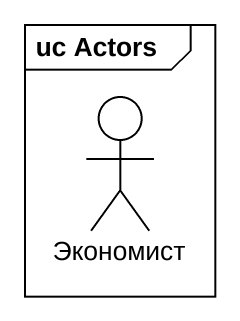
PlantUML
@startuml
mainframe uc Actors
actor Экономист
@enduml
